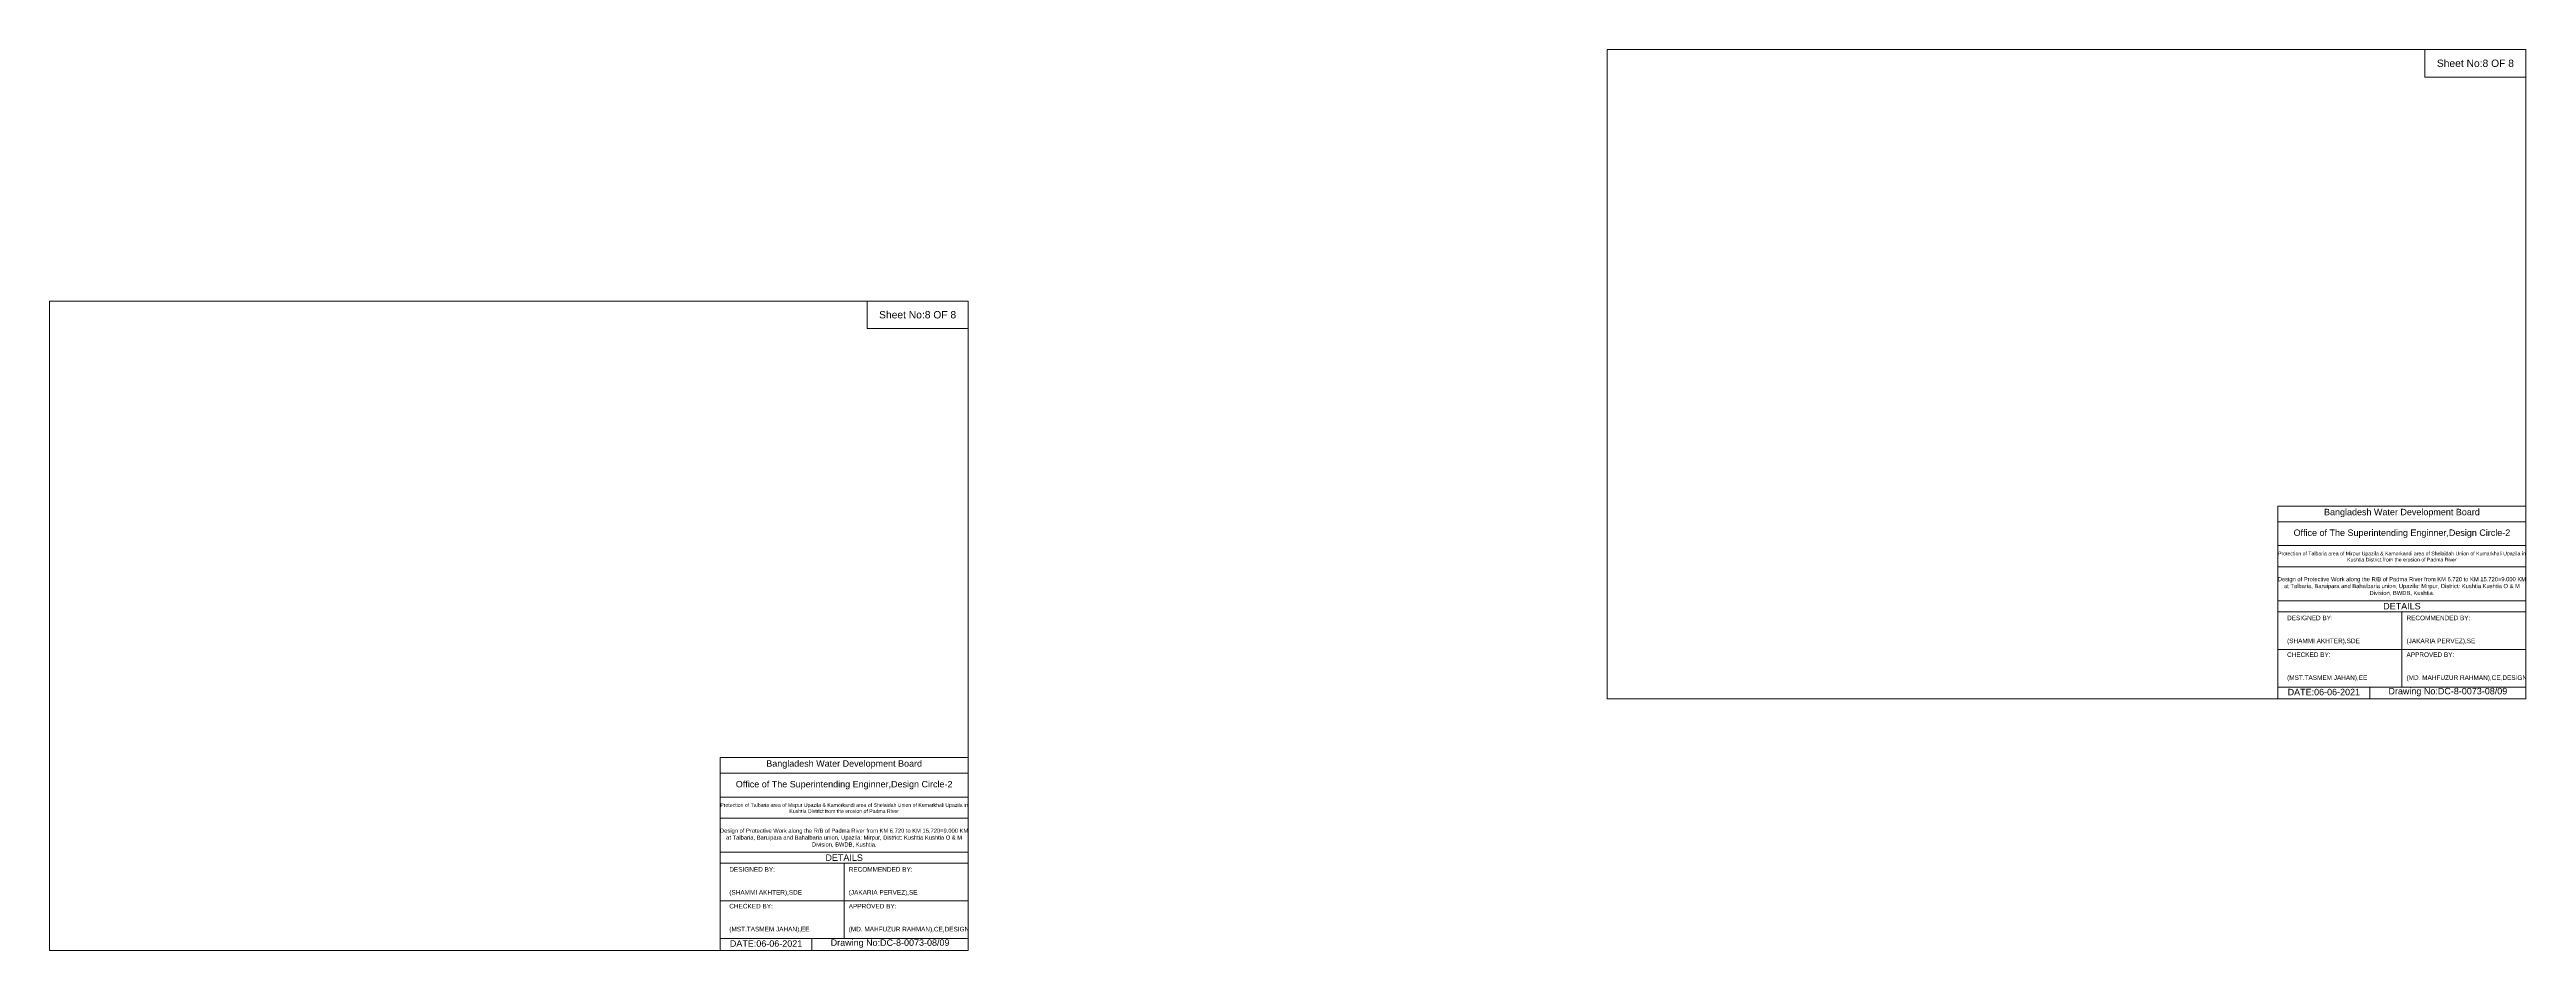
# Model space of a CAD drawing. Header units: inches. Extents: x 15 to 141071, y -30183 to 14738.
# Drawn here: x 15 to 26979, y 10 to 9819 of the extents above; entities that cross this region are included whole.
import ezdxf

# ---------------------------------------------------------------- set-up
doc = ezdxf.new("R2010")
doc.units = ezdxf.units.IN
doc.header["$MEASUREMENT"] = 0
doc.layers.add('Long Section Labels', color=7, linetype='Continuous', lineweight=9)
doc.styles.get("Standard").update_dxf_attribs({"font": 'arial.ttf'})

msp = doc.modelspace()

# ---------------------------------------------------------------- linework, layer by layer
at = {"layer": 'Long Section Labels'}
for points in [[(16972.942854, 9819.336827), (26972.942854, 9819.336827), (26972.942854, 2748.336827), (16972.942854, 2748.336827)], [(25872.942854, 9819.336827), (26972.942854, 9819.336827), (26972.942854, 9519.336827), (25872.942854, 9519.336827)], [(15.297866, 7081.174128), (10015.297866, 7081.174128), (10015.297866, 10.174128), (15.297866, 10.174128)], [(8915.297866, 7081.174128), (10015.297866, 7081.174128), (10015.297866, 6781.174128), (8915.297866, 6781.174128)]]:
    msp.add_lwpolyline(points, close=True, dxfattribs=at)
for points in [[(24272.942854, 2748.336827), (24272.942854, 4848.336827), (26972.942854, 4848.336827)], [(24272.942854, 4678.336827), (26972.942854, 4678.336827)], [(24272.942854, 4418.336827), (26972.942854, 4418.336827)], [(24272.942854, 4188.336827), (26972.942854, 4188.336827)], [(24272.942854, 3818.336827), (26972.942854, 3818.336827)], [(24272.942854, 3698.336827), (26972.942854, 3698.336827)], [(25622.942854, 3698.336827), (25622.942854, 2878.336827)], [(24272.942854, 3288.336827), (26972.942854, 3288.336827)], [(24272.942854, 2878.336827), (26972.942854, 2878.336827)], [(25272.942854, 2878.336827), (25272.942854, 2748.336827)], [(7315.297866, 10.174128), (7315.297866, 2110.174128), (10015.297866, 2110.174128)], [(7315.297866, 1940.174128), (10015.297866, 1940.174128)], [(7315.297866, 1680.174128), (10015.297866, 1680.174128)], [(7315.297866, 1450.174128), (10015.297866, 1450.174128)], [(7315.297866, 1080.174128), (10015.297866, 1080.174128)], [(7315.297866, 960.174128), (10015.297866, 960.174128)], [(8665.297866, 960.174128), (8665.297866, 140.174128)], [(7315.297866, 550.174128), (10015.297866, 550.174128)], [(7315.297866, 140.174128), (10015.297866, 140.174128)], [(8315.297866, 140.174128), (8315.297866, 10.174128)]]:
    msp.add_lwpolyline(points, dxfattribs=at)

# ---------------------------------------------------------------- texts
at = {"layer": 'Long Section Labels', "attachment_point": 5}
for s, insert, char_height in [('Sheet No:8 OF 8', (26422.942854, 9669.336827), 80), ('Sheet No:8 OF 8', (9465.297866, 6931.174128), 80), ('Office of The Superintending Enginner,Design Circle-2', (25622.942854, 4548.336827), 70), ('Bangladesh Water Development Board', (25622.942854, 4773.336827), 70), ('Bangladesh Water Development Board', (8665.297866, 2035.174128), 70), ('Office of The Superintending Enginner,Design Circle-2', (8665.297866, 1810.174128), 70)]:
    msp.add_mtext(s, dxfattribs=dict(at, insert=insert, char_height=char_height))
at = {"layer": 'Long Section Labels'}
for s, insert, char_height, width, attachment_point in [('Protection of Talbaria area of Mirpur Upazila & Kamorkandi area of Shelaidah Union of Kumarkhali Upazila in Kushtia District from the erosion of Padma River', (25622.942854, 4298.336827), 40, 2800, 5), ('Design of Protective Work along the R/B of Padma River from KM 6.720 to KM 15.720=9.000 KM at Talbaria, Baruipara and Bahalbaria union, Upazila: Mirpur, District: Kushtia Kushtia O & M Division, BWDB, Kushtia.', (25622.942854, 3973.336827), 45, 2700, 5), ('DETAILS', (25622.942854, 3758.336827), 70, 2800, 5), ('DESIGNED BY:^J^J^J(SHAMMI AKHTER),SDE', (24372.942854, 3498.336827), 50, 1400, 4), ('RECOMMENDED BY:^J^J^J(JAKARIA PERVEZ),SE', (25672.942854, 3498.336827), 50, 1400, 4), ('CHECKED BY:^J^J^J(MST.TASMEM JAHAN),EE', (24372.942854, 3098.336827), 50, 1400, 4), ('APPROVED BY:^J^J^J(MD. MAHFUZUR RAHMAN),CE,DESIGN', (25672.942854, 3098.336827), 50, 1400, 4), ('DATE:06-06-2021', (24772.942854, 2823.336827), 70, 1400, 5), ('Drawing No:DC-8-0073-08/09', (26122.942854, 2823.336827), 70, 2200, 5), ('Protection of Talbaria area of Mirpur Upazila & Kamorkandi area of Shelaidah Union of Kumarkhali Upazila in Kushtia District from the erosion of Padma River', (8665.297866, 1560.174128), 40, 2800, 5), ('Design of Protective Work along the R/B of Padma River from KM 6.720 to KM 15.720=9.000 KM at Talbaria, Baruipara and Bahalbaria union, Upazila: Mirpur, District: Kushtia Kushtia O & M Division, BWDB, Kushtia.', (8665.297866, 1235.174128), 45, 2700, 5), ('DESIGNED BY:^J^J^J(SHAMMI AKHTER),SDE', (7415.297866, 760.174128), 50, 1400, 4), ('DETAILS', (8665.297866, 1020.174128), 70, 2800, 5), ('RECOMMENDED BY:^J^J^J(JAKARIA PERVEZ),SE', (8715.297866, 760.174128), 50, 1400, 4), ('CHECKED BY:^J^J^J(MST.TASMEM JAHAN),EE', (7415.297866, 360.174128), 50, 1400, 4), ('APPROVED BY:^J^J^J(MD. MAHFUZUR RAHMAN),CE,DESIGN', (8715.297866, 360.174128), 50, 1400, 4), ('DATE:06-06-2021', (7815.297866, 85.174128), 70, 1400, 5), ('Drawing No:DC-8-0073-08/09', (9165.297866, 85.174128), 70, 2200, 5)]:
    msp.add_mtext(s, dxfattribs=dict(at, insert=insert, char_height=char_height, width=width, attachment_point=attachment_point))

doc.saveas('drawing.dxf')
